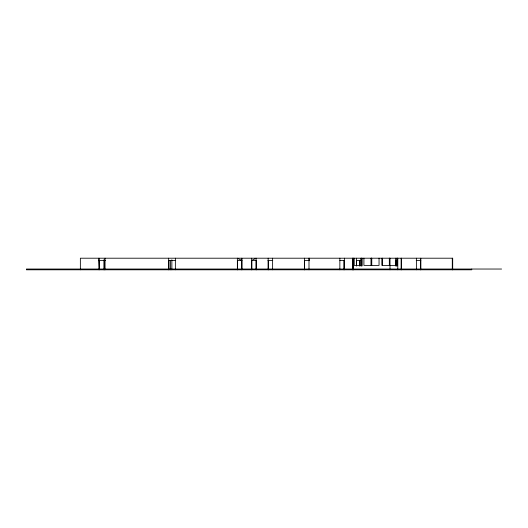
<?xml version="1.0" encoding="UTF-8"?>
<svg xmlns="http://www.w3.org/2000/svg" width="528" height="528" viewBox="0 0 528 528"><rect width="100%" height="100%" fill="white"/><g stroke="black" fill="none" stroke-linecap="round" stroke-linejoin="round"><path stroke-width="0.79" d="M360.947 265.947L360.947 259.756M99.409 269.036L98.941 269.795L98.941 258.205L99.409 269.036L99.389 260.469L99.409 269.795M98.908 260.469L105.534 260.469M168.663 260.462L175.699 260.462M237.362 260.462L241.956 260.462L241.956 269.795M267.914 260.469L272.765 260.469M304.491 260.462L309.21 260.462M339.841 260.449L344.375 260.449L344.362 269.795L344.375 258.205M360.994 260.469L356.426 260.469L356.433 265.921M397.181 260.476L396.119 260.476L396.119 265.927M416.229 260.469L420.816 260.469M389.902 265.419L397.346 265.419L397.346 258.205M501.6 269.036L26.4 269.036L26.4 269.795L471.755 269.795L471.755 269.036M103.917 260.469L105.356 260.469M241.751 260.462L237.362 258.205L237.362 269.795M241.956 260.462L241.751 258.205L241.751 269.795M452.694 269.795L452.694 258.205L80.362 258.205L80.362 269.795M452.291 258.205L452.291 269.795M420.816 258.205L420.816 269.795M420.651 259.756L420.651 269.795M416.387 258.205L416.387 269.795M401.478 258.205L401.478 269.795M401.122 258.205L401.122 269.795M397.795 258.205L397.795 269.795M397.181 258.205L397.181 265.927M396.832 258.205L396.832 265.927M396.469 260.476L396.469 265.927M395.597 258.205L395.597 265.947M390.007 258.205L390.007 269.795M389.433 258.205L389.433 265.419L382.074 265.419L382.074 258.205M389.334 258.205L389.334 265.419M382.166 258.205L382.166 265.419M379.045 258.205L379.045 265.419L371.646 265.419L371.646 258.205M371.725 258.205L371.725 265.419M371.23 258.205L371.23 265.419L363.911 265.419L363.911 258.205M371.151 258.205L371.151 265.419M361.918 258.205L361.918 265.947M361.858 258.205L361.858 265.947M361.502 258.205L361.502 265.419L354.215 265.419L354.215 258.205M360.994 258.205L360.994 265.947M356.479 258.205L356.479 265.921M353.43 258.205L353.43 269.795M353.179 258.205L353.179 269.795M352.856 258.205L352.856 269.795M352.447 258.205L352.44 269.795M343.853 260.469L343.867 269.795M339.854 258.205L339.854 269.795M309.137 258.205L309.137 260.462M308.999 258.205L308.999 269.795M304.557 260.462L304.557 269.795M304.491 258.205L304.491 269.795M272.613 258.205L272.62 269.795M268.303 260.469L268.303 269.795M268.165 258.205L268.165 269.795M256.245 269.795L256.245 260.469L251.658 260.469L256.08 258.205L256.08 269.795M251.83 260.469L251.83 269.795M251.658 258.205L251.658 269.795M237.567 260.462L237.567 269.795M175.369 258.205L175.375 269.795M171.864 259.756L171.864 269.795M170.452 260.462L170.452 269.795M168.986 260.462L168.986 269.795M168.663 258.205L168.663 269.795M105.059 258.205L105.059 269.795M104.392 259.756L104.392 269.795M103.904 259.756L103.904 269.795M359.476 265.921L359.476 260.469L359.436 265.921"/></g></svg>
